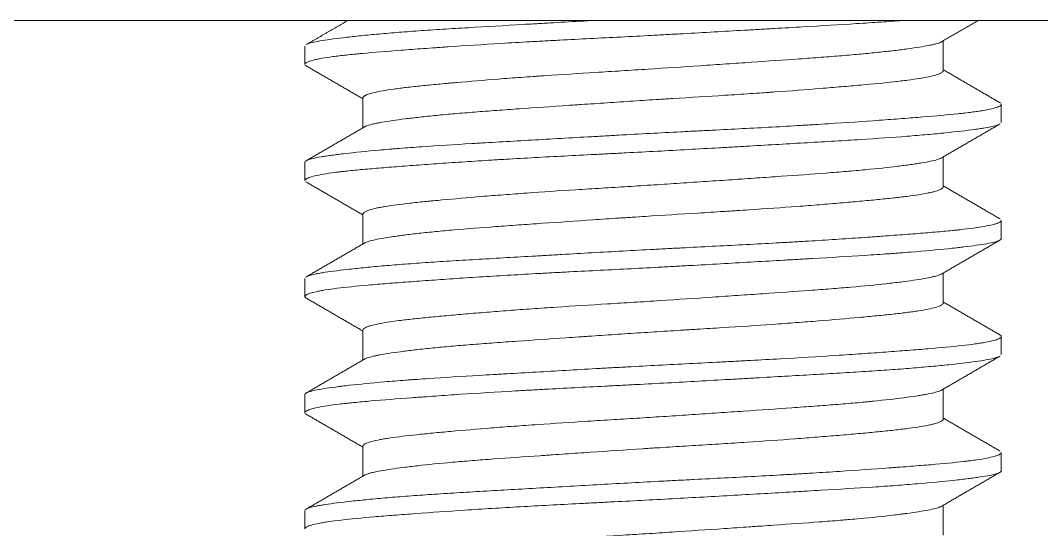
# Model space of a CAD drawing. Extents: x 9509 to 10103, y -15405 to -14985.
# Drawn here: x 9859.13 to 9867.93, y -15292.1 to -15287.72 of the extents above; entities that cross this region are included whole.
import ezdxf

# ---------------------------------------------------------------- set-up
doc = ezdxf.new("R2010")
doc.units = 0
doc.header["$MEASUREMENT"] = 0
doc.linetypes.add('HIDDEN2', pattern=[4.7625, 3.175, -1.5875])
doc.layers.add('1', color=4, linetype='HIDDEN2')

msp = doc.modelspace()

# ---------------------------------------------------------------- linework, layer by layer
at = {"layer": '1', "color": 7, "linetype": 'Continuous', "lineweight": 18}
for p, q in [((9877.8814, -15287.7163), (9829.2814, -15287.7163)), ((9867.0814, -15288.1501), (9867.0814, -15287.8916)), ((9861.5814, -15287.939), (9861.5814, -15288.0938)), ((9862.0814, -15288.3824), (9862.0814, -15288.641)), ((9867.5814, -15288.5945), (9867.5814, -15288.4385)), ((9861.5814, -15288.9385), (9861.5842, -15288.9312)), ((9861.5814, -15288.9383), (9861.5814, -15289.0937)), ((9867.0814, -15289.1495), (9867.0814, -15288.8914)), ((9862.0814, -15289.3832), (9862.0814, -15289.641)), ((9867.5814, -15289.5936), (9867.5814, -15289.4389)), ((9861.5814, -15289.9387), (9861.5814, -15290.0943)), ((9867.0814, -15290.15), (9867.0814, -15289.8915)), ((9862.0814, -15290.3824), (9862.0814, -15290.641)), ((9867.5814, -15290.594), (9867.5814, -15290.4381)), ((9867.0814, -15291.1499), (9867.0814, -15290.8914)), ((9861.5814, -15290.9388), (9861.5814, -15291.0935)), ((9862.0814, -15291.3827), (9862.0814, -15291.641)), ((9867.5814, -15291.594), (9867.5814, -15291.4389)), ((9861.5814, -15291.9382), (9861.5814, -15292.0942)), ((9867.0814, -15292.1497), (9867.0814, -15291.8916))]:
    msp.add_line(p, q, dxfattribs=at)
for points, knots in [([(9866.7249, -15287.7174), (9866.6674, -15287.7218), (9866.6074, -15287.7261), (9866.5107, -15287.7326), (9866.4758, -15287.7349), (9866.4051, -15287.7395), (9866.3692, -15287.7418), (9866.1873, -15287.7531), (9866.0338, -15287.7621), (9865.7918, -15287.7762), (9865.7091, -15287.7809), (9865.5821, -15287.7882), (9865.5394, -15287.7907), (9865.4538, -15287.7956), (9865.4109, -15287.7981), (9865.1951, -15287.8104), (9865.0196, -15287.8204), (9864.7967, -15287.8328), (9864.7295, -15287.8365), (9864.662, -15287.8402), (9864.6168, -15287.8426), (9864.5942, -15287.8438), (9864.4815, -15287.8498), (9864.3919, -15287.8544), (9864.1251, -15287.868), (9863.9497, -15287.8769), (9863.7336, -15287.8883), (9863.6906, -15287.8906), (9863.6262, -15287.8941), (9863.6048, -15287.8952), (9863.5623, -15287.8976), (9863.4565, -15287.9034), (9863.3538, -15287.9093), (9863.113, -15287.9237), (9862.9599, -15287.9335), (9862.7964, -15287.9447), (9862.7783, -15287.946), (9862.7425, -15287.9485), (9862.7247, -15287.9498), (9862.6718, -15287.9535), (9862.6374, -15287.956), (9862.5362, -15287.9633), (9862.4718, -15287.9681), (9862.2872, -15287.9822), (9862.1758, -15287.9911), (9862.0641, -15288.0014), (9862.0518, -15288.0025), (9862.0279, -15288.0048), (9861.9926, -15288.0083), (9861.9594, -15288.0117), (9861.8959, -15288.0187), (9861.8186, -15288.028), (9861.756, -15288.0376), (9861.7145, -15288.0449), (9861.6951, -15288.0486), (9861.6779, -15288.0523), (9861.6669, -15288.0548), (9861.6616, -15288.0561), (9861.6164, -15288.0674), (9861.5926, -15288.0774), (9861.5821, -15288.0899), (9861.5811, -15288.0927), (9861.5814, -15288.0954)], [0, 0, 0, 0, 0.034722, 0.034722, 0.053593, 0.053593, 0.072463, 0.072463, 0.147946, 0.147946, 0.185688, 0.185688, 0.204559, 0.204559, 0.223429, 0.223429, 0.298912, 0.298912, 0.317783, 0.327218, 0.327218, 0.336654, 0.336654, 0.374395, 0.374395, 0.449878, 0.449878, 0.468749, 0.468749, 0.478184, 0.478184, 0.48762, 0.525361, 0.525361, 0.600844, 0.600844, 0.610279, 0.610279, 0.619715, 0.619715, 0.638586, 0.638586, 0.676327, 0.676327, 0.75181, 0.75181, 0.761245, 0.761245, 0.770681, 0.789551, 0.789551, 0.827293, 0.865034, 0.865034, 0.883905, 0.893341, 0.893341, 0.902776, 0.902776, 0.978259, 0.978259, 1, 1, 1, 1]), ([(9861.5966, -15287.9223), (9861.5981, -15287.9216), (9861.5996, -15287.9209), (9861.6064, -15287.9179), (9861.6126, -15287.9156), (9861.627, -15287.9111), (9861.6352, -15287.9088), (9861.6628, -15287.902), (9861.685, -15287.8975), (9861.763, -15287.8838), (9861.8298, -15287.8745), (9861.9322, -15287.8623), (9861.9536, -15287.8599), (9861.9985, -15287.8549), (9862.0217, -15287.8524), (9862.0937, -15287.845), (9862.1961, -15287.8351), (9862.3106, -15287.8252), (9862.4313, -15287.8155), (9862.4948, -15287.8108), (9862.5947, -15287.8038), (9862.6289, -15287.8014), (9862.6982, -15287.7968), (9862.7334, -15287.7945), (9862.8406, -15287.7877), (9862.9141, -15287.7832), (9863.1409, -15287.7696), (9863.3003, -15287.7604), (9863.489, -15287.7495), (9863.5101, -15287.7483), (9863.5524, -15287.7459), (9863.6159, -15287.7422), (9863.6799, -15287.7386), (9863.8085, -15287.7312), (9863.9213, -15287.7247), (9864.0356, -15287.7183), (9864.0623, -15287.7167)], [0, 0, 0, 0, 0.011073, 0.011073, 0.045641, 0.045641, 0.080209, 0.080209, 0.149346, 0.149346, 0.287619, 0.287619, 0.322187, 0.322187, 0.356755, 0.356755, 0.425892, 0.495028, 0.495028, 0.564165, 0.564165, 0.598733, 0.598733, 0.633301, 0.633301, 0.702438, 0.702438, 0.840711, 0.840711, 0.857995, 0.857995, 0.875279, 0.909847, 0.909847, 0.978984, 1, 1, 1, 1]), ([(9867.0674, -15287.8997), (9867.0647, -15287.9012), (9867.0525, -15287.9074), (9867.0344, -15287.9135), (9867.0089, -15287.9204), (9866.9995, -15287.9227), (9866.9791, -15287.9274), (9866.9679, -15287.9298), (9866.9084, -15287.9416), (9866.8484, -15287.9511), (9866.7402, -15287.9658), (9866.7011, -15287.9708), (9866.6379, -15287.9783), (9866.616, -15287.9808), (9866.5707, -15287.9858), (9866.5474, -15287.9884), (9866.4758, -15287.9958), (9866.4256, -15288.0008), (9866.3206, -15288.0105), (9866.2657, -15288.0152), (9866.1512, -15288.0245), (9866.0916, -15288.0291), (9865.9985, -15288.0361), (9865.9668, -15288.0385), (9865.9029, -15288.0431), (9865.8705, -15288.0455), (9865.707, -15288.0572), (9865.5705, -15288.0666), (9865.3929, -15288.0788), (9865.357, -15288.0813), (9865.2846, -15288.0862), (9865.2479, -15288.0887), (9865.1371, -15288.0963), (9865.063, -15288.1013), (9864.8396, -15288.1164), (9864.6895, -15288.1263), (9864.5002, -15288.1383), (9864.4623, -15288.1407), (9864.3863, -15288.1454), (9864.3482, -15288.1478), (9864.2348, -15288.1548), (9864.1601, -15288.1593), (9863.9384, -15288.1731), (9863.794, -15288.1823), (9863.6354, -15288.1931), (9863.6178, -15288.1943), (9863.5828, -15288.1967), (9863.5653, -15288.1979), (9863.5132, -15288.2016), (9863.479, -15288.204), (9863.3778, -15288.2114), (9863.3122, -15288.2163), (9863.1211, -15288.2312), (9863.0012, -15288.2412), (9862.875, -15288.2523), (9862.8611, -15288.2535), (9862.8336, -15288.256), (9862.8201, -15288.2572), (9862.78, -15288.2608), (9862.7539, -15288.2632), (9862.6778, -15288.2703), (9862.5818, -15288.2796), (9862.4966, -15288.2888), (9862.4368, -15288.2957), (9862.408, -15288.2992), (9862.3807, -15288.3028), (9862.3629, -15288.3052), (9862.3541, -15288.3064), (9862.2774, -15288.3171), (9862.2226, -15288.3267), (9862.1596, -15288.3416), (9862.1418, -15288.3466), (9862.1201, -15288.3541), (9862.1137, -15288.3566), (9862.1054, -15288.3604), (9862.1028, -15288.3617), (9862.0981, -15288.3642), (9862.096, -15288.3655), (9862.0864, -15288.3718), (9862.0823, -15288.3767), (9862.0814, -15288.3822), (9862.0814, -15288.3829), (9862.0814, -15288.3835)], [0, 0, 0, 0, 0.010038, 0.039914, 0.039914, 0.054852, 0.054852, 0.06979, 0.06979, 0.129541, 0.129541, 0.159417, 0.159417, 0.174355, 0.174355, 0.189292, 0.189292, 0.219168, 0.219168, 0.249044, 0.249044, 0.27892, 0.27892, 0.293858, 0.293858, 0.308795, 0.308795, 0.368547, 0.368547, 0.383485, 0.383485, 0.398423, 0.398423, 0.428298, 0.428298, 0.48805, 0.48805, 0.502988, 0.502988, 0.517925, 0.517925, 0.547801, 0.547801, 0.607553, 0.607553, 0.615021, 0.615021, 0.62249, 0.62249, 0.637428, 0.637428, 0.667304, 0.667304, 0.727055, 0.727055, 0.734524, 0.734524, 0.741993, 0.741993, 0.756931, 0.756931, 0.786807, 0.816683, 0.816683, 0.83162, 0.839089, 0.839089, 0.846558, 0.846558, 0.90631, 0.90631, 0.936185, 0.936185, 0.951123, 0.951123, 0.958592, 0.958592, 0.966061, 0.966061, 0.995937, 0.995937, 1, 1, 1, 1]), ([(9862.0923, -15288.6347), (9862.0991, -15288.6302), (9862.109, -15288.6258), (9862.1357, -15288.6168), (9862.1528, -15288.6121), (9862.1837, -15288.6051), (9862.1948, -15288.6027), (9862.2187, -15288.598), (9862.2314, -15288.5956), (9862.2988, -15288.5837), (9862.3651, -15288.574), (9862.4636, -15288.5616), (9862.4841, -15288.5591), (9862.5266, -15288.554), (9862.5487, -15288.5515), (9862.6169, -15288.5439), (9862.6648, -15288.5389), (9862.7655, -15288.529), (9862.8183, -15288.5242), (9862.9287, -15288.5147), (9862.9864, -15288.51), (9863.0766, -15288.503), (9863.1074, -15288.5006), (9863.1699, -15288.4959), (9863.2016, -15288.4936), (9863.2978, -15288.4866), (9863.3634, -15288.4819), (9863.5647, -15288.4678), (9863.7049, -15288.4581), (9863.8694, -15288.4469), (9863.8879, -15288.4456), (9863.9247, -15288.4431), (9863.9801, -15288.4393), (9864.0356, -15288.4356), (9864.1471, -15288.428), (9864.2964, -15288.4179), (9864.4473, -15288.408), (9864.5611, -15288.4006), (9864.6182, -15288.397), (9864.6754, -15288.3934), (9864.7136, -15288.391), (9864.7328, -15288.3898), (9864.9046, -15288.3791), (9865.0541, -15288.37), (9865.2739, -15288.3562), (9865.3463, -15288.3515), (9865.4539, -15288.3444), (9865.4895, -15288.342), (9865.5427, -15288.3384), (9865.5604, -15288.3371), (9865.5955, -15288.3347), (9865.6129, -15288.3335), (9865.7685, -15288.3225), (9865.8995, -15288.3126), (9866.0849, -15288.2976), (9866.1449, -15288.2926), (9866.232, -15288.2851), (9866.2607, -15288.2826), (9866.3165, -15288.2776), (9866.3437, -15288.2752), (9866.4764, -15288.2632), (9866.5717, -15288.254), (9866.6986, -15288.2401), (9866.7382, -15288.2354), (9866.8117, -15288.2259), (9866.8451, -15288.2211), (9866.9356, -15288.2066), (9866.9829, -15288.1968), (9867.0256, -15288.1842), (9867.0334, -15288.1817), (9867.0472, -15288.1766), (9867.0532, -15288.1741), (9867.0687, -15288.1665), (9867.0755, -15288.1615), (9867.0804, -15288.1543), (9867.0812, -15288.1521), (9867.0814, -15288.15)], [0, 0, 0, 0, 0.028736, 0.028736, 0.058669, 0.058669, 0.073635, 0.073635, 0.088602, 0.088602, 0.148468, 0.148468, 0.163434, 0.163434, 0.178401, 0.178401, 0.208334, 0.208334, 0.238266, 0.238266, 0.268199, 0.268199, 0.283166, 0.283166, 0.298132, 0.298132, 0.328065, 0.328065, 0.387931, 0.387931, 0.395414, 0.395414, 0.402898, 0.417864, 0.417864, 0.447797, 0.47773, 0.47773, 0.492696, 0.50018, 0.50018, 0.507663, 0.507663, 0.567529, 0.567529, 0.597462, 0.597462, 0.612428, 0.612428, 0.619912, 0.619912, 0.627395, 0.627395, 0.687261, 0.687261, 0.717194, 0.717194, 0.73216, 0.73216, 0.747127, 0.747127, 0.806992, 0.806992, 0.836925, 0.836925, 0.866858, 0.866858, 0.926724, 0.926724, 0.941691, 0.941691, 0.956657, 0.956657, 0.98659, 0.98659, 1, 1, 1, 1]), ([(9861.5919, -15288.925), (9861.5956, -15288.9227), (9861.6003, -15288.9204), (9861.6289, -15288.9091), (9861.6674, -15288.9003), (9861.735, -15288.8888), (9861.7568, -15288.8853), (9861.7808, -15288.8818), (9861.7973, -15288.8794), (9861.8058, -15288.8783), (9861.8494, -15288.8723), (9861.8878, -15288.8675), (9862.0132, -15288.853), (9862.1102, -15288.843), (9862.2486, -15288.8306), (9862.2772, -15288.8281), (9862.3213, -15288.8244), (9862.3362, -15288.8232), (9862.3664, -15288.8207), (9862.3817, -15288.8195), (9862.4588, -15288.8134), (9862.5231, -15288.8087), (9862.7233, -15288.7949), (9862.8668, -15288.786), (9863.0396, -15288.7757), (9863.059, -15288.7745), (9863.098, -15288.7722), (9863.1177, -15288.7711), (9863.1771, -15288.7676), (9863.2171, -15288.7653), (9863.3379, -15288.7582), (9863.4198, -15288.7535), (9863.6695, -15288.7392), (9863.8412, -15288.7293), (9864.0626, -15288.7167), (9864.1073, -15288.7142), (9864.1964, -15288.7092), (9864.241, -15288.7067), (9864.3747, -15288.6992), (9864.4638, -15288.6943), (9864.6421, -15288.6848), (9864.7313, -15288.6801), (9864.8651, -15288.6733), (9864.9097, -15288.671), (9864.9989, -15288.6665), (9865.0435, -15288.6642), (9865.2663, -15288.6528), (9865.4391, -15288.6439), (9865.6905, -15288.63), (9865.773, -15288.6253), (9865.8947, -15288.6181), (9865.935, -15288.6157), (9866.0148, -15288.6108), (9866.0544, -15288.6083), (9866.249, -15288.596), (9866.3944, -15288.586), (9866.5979, -15288.5713), (9866.6632, -15288.5664), (9866.7575, -15288.5593), (9866.7883, -15288.557), (9866.8485, -15288.5523), (9866.8778, -15288.55), (9867.0198, -15288.5385), (9867.1197, -15288.5296), (9867.2494, -15288.5158), (9867.2893, -15288.5112), (9867.3439, -15288.5041), (9867.3612, -15288.5016), (9867.3939, -15288.4968), (9867.4092, -15288.4944), (9867.4809, -15288.4822), (9867.5227, -15288.4723), (9867.562, -15288.4573), (9867.5712, -15288.4523), (9867.579, -15288.4449), (9867.5806, -15288.4424), (9867.5813, -15288.4394), (9867.5813, -15288.4389), (9867.5814, -15288.4383)], [0, 0, 0, 0, 0.01454, 0.01454, 0.07317, 0.07317, 0.087828, 0.095157, 0.095157, 0.102486, 0.102486, 0.131801, 0.131801, 0.190431, 0.190431, 0.205089, 0.205089, 0.212418, 0.212418, 0.219747, 0.219747, 0.249062, 0.249062, 0.307692, 0.307692, 0.315021, 0.315021, 0.32235, 0.32235, 0.337007, 0.337007, 0.366323, 0.366323, 0.424953, 0.424953, 0.439611, 0.439611, 0.454268, 0.454268, 0.483583, 0.483583, 0.512899, 0.512899, 0.527556, 0.527556, 0.542214, 0.542214, 0.600844, 0.600844, 0.630159, 0.630159, 0.644817, 0.644817, 0.659475, 0.659475, 0.718105, 0.718105, 0.74742, 0.74742, 0.762078, 0.762078, 0.776735, 0.776735, 0.835366, 0.835366, 0.864681, 0.864681, 0.879339, 0.879339, 0.893996, 0.893996, 0.952627, 0.952627, 0.981942, 0.981942, 0.9966, 0.9966, 1, 1, 1, 1]), ([(9867.5655, -15288.6105), (9867.5539, -15288.6162), (9867.536, -15288.6219), (9867.4927, -15288.632), (9867.4697, -15288.6366), (9867.4359, -15288.6423), (9867.4289, -15288.6435), (9867.4144, -15288.6458), (9867.4069, -15288.647), (9867.3836, -15288.6505), (9867.3672, -15288.6528), (9867.2808, -15288.6647), (9867.1977, -15288.6743), (9867.0523, -15288.6891), (9867.0003, -15288.6941), (9866.917, -15288.7016), (9866.8884, -15288.7041), (9866.8298, -15288.7091), (9866.7998, -15288.7115), (9866.6467, -15288.7236), (9866.5136, -15288.7327), (9866.3341, -15288.744), (9866.2975, -15288.7463), (9866.223, -15288.7508), (9866.1851, -15288.7531), (9866.0695, -15288.76), (9865.9908, -15288.7646), (9865.7504, -15288.7786), (9865.5842, -15288.7881), (9865.369, -15288.8004), (9865.3256, -15288.8029), (9865.238, -15288.8079), (9865.1937, -15288.8105), (9865.0611, -15288.818), (9864.8839, -15288.828), (9864.7059, -15288.8378), (9864.5276, -15288.8474), (9864.4382, -15288.852), (9864.3039, -15288.8589), (9864.2591, -15288.8612), (9864.1694, -15288.8658), (9864.1248, -15288.868), (9863.9919, -15288.8748), (9863.9045, -15288.8793), (9863.6458, -15288.8929), (9863.4778, -15288.902), (9863.2737, -15288.9141), (9863.2331, -15288.9165), (9863.1532, -15288.9214), (9863.1139, -15288.9238), (9862.9977, -15288.9312), (9862.8474, -15288.9411), (9862.7066, -15288.951), (9862.5704, -15288.9608), (9862.5046, -15288.9657), (9862.4097, -15288.9729), (9862.3788, -15288.9752), (9862.3187, -15288.9799), (9862.2896, -15288.9822), (9862.2045, -15288.989), (9862.0977, -15288.998), (9862.004, -15289.0071), (9861.9386, -15289.014), (9861.9072, -15289.0174), (9861.8777, -15289.021), (9861.8584, -15289.0233), (9861.849, -15289.0245), (9861.7666, -15289.0352), (9861.7091, -15289.0449), (9861.6457, -15289.0598), (9861.6284, -15289.0648), (9861.6083, -15289.0723), (9861.6026, -15289.0748), (9861.5955, -15289.0786), (9861.5934, -15289.0798), (9861.5897, -15289.0823), (9861.5835, -15289.0871), (9861.5811, -15289.0918), (9861.5814, -15289.0952)], [0, 0, 0, 0, 0.037194, 0.037194, 0.066619, 0.066619, 0.073976, 0.073976, 0.081332, 0.081332, 0.096045, 0.096045, 0.154896, 0.154896, 0.184322, 0.184322, 0.199034, 0.199034, 0.213747, 0.213747, 0.272598, 0.272598, 0.287311, 0.287311, 0.302024, 0.302024, 0.33145, 0.33145, 0.390301, 0.390301, 0.405014, 0.405014, 0.419726, 0.419726, 0.449152, 0.478578, 0.478578, 0.508003, 0.508003, 0.522716, 0.522716, 0.537429, 0.537429, 0.566854, 0.566854, 0.625705, 0.625705, 0.640418, 0.640418, 0.655131, 0.655131, 0.684557, 0.713982, 0.713982, 0.743408, 0.743408, 0.758121, 0.758121, 0.772833, 0.772833, 0.802259, 0.831685, 0.831685, 0.846397, 0.853754, 0.853754, 0.86111, 0.86111, 0.919961, 0.919961, 0.949387, 0.949387, 0.9641, 0.9641, 0.971456, 0.971456, 0.978813, 1, 1, 1, 1]), ([(9867.0636, -15288.9017), (9867.0549, -15288.9062), (9867.0431, -15288.9106), (9866.9974, -15288.9242), (9866.9533, -15288.9334), (9866.8818, -15288.9454), (9866.8666, -15288.9478), (9866.8346, -15288.9527), (9866.8178, -15288.9551), (9866.7654, -15288.9625), (9866.7275, -15288.9675), (9866.6057, -15288.9823), (9866.5134, -15288.9924), (9866.3838, -15289.0047), (9866.357, -15289.0071), (9866.3026, -15289.0119), (9866.2749, -15289.0143), (9866.1902, -15289.0214), (9866.1318, -15289.026), (9865.9504, -15289.0399), (9865.8216, -15289.0491), (9865.616, -15289.0634), (9865.5465, -15289.0682), (9865.4055, -15289.0779), (9865.2625, -15289.0877), (9865.1157, -15289.0977), (9865.0042, -15289.1053), (9864.9668, -15289.1078), (9864.8914, -15289.1128), (9864.8535, -15289.1154), (9864.7399, -15289.1229), (9864.6643, -15289.1279), (9864.5136, -15289.1375), (9864.3631, -15289.1469), (9864.2134, -15289.1561), (9864.1013, -15289.163), (9864.064, -15289.1653), (9863.9896, -15289.17), (9863.9527, -15289.1723), (9863.77, -15289.1839), (9863.629, -15289.1933), (9863.4253, -15289.2079), (9863.3587, -15289.2128), (9863.2609, -15289.2203), (9863.2286, -15289.2228), (9863.1653, -15289.2278), (9863.1342, -15289.2303), (9862.9818, -15289.2428), (9862.8689, -15289.2527), (9862.7391, -15289.2646), (9862.701, -15289.2681), (9862.6642, -15289.2717), (9862.64, -15289.274), (9862.628, -15289.2752), (9862.5691, -15289.281), (9862.525, -15289.2857), (9862.4018, -15289.2996), (9862.3316, -15289.3089), (9862.2588, -15289.3209), (9862.245, -15289.3234), (9862.2255, -15289.3271), (9862.2191, -15289.3283), (9862.2069, -15289.3308), (9862.2011, -15289.332), (9862.1727, -15289.3382), (9862.1535, -15289.3432), (9862.1058, -15289.3582), (9862.0874, -15289.3683), (9862.082, -15289.3793), (9862.0816, -15289.3806), (9862.0814, -15289.3824), (9862.0813, -15289.3831), (9862.0814, -15289.3837)], [0, 0, 0, 0, 0.028791, 0.028791, 0.088772, 0.088772, 0.103767, 0.103767, 0.118762, 0.118762, 0.148753, 0.148753, 0.208734, 0.208734, 0.223729, 0.223729, 0.238724, 0.238724, 0.268714, 0.268714, 0.328695, 0.328695, 0.358686, 0.358686, 0.388676, 0.418667, 0.418667, 0.433662, 0.433662, 0.448657, 0.448657, 0.478647, 0.478647, 0.508638, 0.538628, 0.538628, 0.553624, 0.553624, 0.568619, 0.568619, 0.6286, 0.6286, 0.65859, 0.65859, 0.673585, 0.673585, 0.68858, 0.68858, 0.748561, 0.748561, 0.763557, 0.771054, 0.771054, 0.778552, 0.778552, 0.808542, 0.808542, 0.868523, 0.868523, 0.883518, 0.883518, 0.891016, 0.891016, 0.898513, 0.898513, 0.928504, 0.928504, 0.988485, 0.988485, 0.995982, 0.995982, 1, 1, 1, 1]), ([(9862.0943, -15289.6335), (9862.0968, -15289.6319), (9862.0997, -15289.6304), (9862.108, -15289.6266), (9862.1139, -15289.6242), (9862.134, -15289.6173), (9862.1508, -15289.6127), (9862.211, -15289.5987), (9862.2641, -15289.5893), (9862.3472, -15289.577), (9862.3647, -15289.5746), (9862.4011, -15289.5696), (9862.42, -15289.5671), (9862.4787, -15289.5596), (9862.5626, -15289.5496), (9862.6575, -15289.5396), (9862.7328, -15289.5322), (9862.7586, -15289.5298), (9862.8115, -15289.5249), (9862.8388, -15289.5224), (9862.9782, -15289.5104), (9863.0976, -15289.5012), (9863.288, -15289.4873), (9863.3534, -15289.4826), (9863.4544, -15289.4755), (9863.4886, -15289.4731), (9863.5579, -15289.4683), (9863.593, -15289.4659), (9863.7694, -15289.4537), (9863.9139, -15289.4438), (9864.1359, -15289.4288), (9864.2294, -15289.4224), (9864.3243, -15289.4161), (9864.3624, -15289.4136), (9864.3815, -15289.4123), (9864.4387, -15289.4086), (9864.4768, -15289.4061), (9864.6669, -15289.3938), (9864.8177, -15289.3845), (9865.0423, -15289.3707), (9865.1169, -15289.3661), (9865.2097, -15289.3602), (9865.2282, -15289.359), (9865.2651, -15289.3567), (9865.3201, -15289.3532), (9865.3743, -15289.3496), (9865.5533, -15289.3378), (9865.6907, -15289.3282), (9865.8555, -15289.3158), (9865.8881, -15289.3133), (9865.9525, -15289.3083), (9865.9844, -15289.3057), (9866.0783, -15289.2982), (9866.1385, -15289.2931), (9866.2541, -15289.2832), (9866.3095, -15289.2783), (9866.4156, -15289.2687), (9866.4663, -15289.264), (9866.5387, -15289.2569), (9866.5622, -15289.2546), (9866.6081, -15289.2499), (9866.6302, -15289.2476), (9866.6943, -15289.2406), (9866.7338, -15289.2359), (9866.8434, -15289.2218), (9866.9043, -15289.2123), (9866.9648, -15289.1999), (9866.9761, -15289.1974), (9866.997, -15289.1923), (9867.0065, -15289.1898), (9867.0325, -15289.1823), (9867.0604, -15289.1722), (9867.0747, -15289.1622), (9867.0802, -15289.1548), (9867.0812, -15289.1523), (9867.0814, -15289.1498), (9867.0814, -15289.1497), (9867.0814, -15289.1496)], [0, 0, 0, 0, 0.009717, 0.009717, 0.024713, 0.024713, 0.054703, 0.054703, 0.114684, 0.114684, 0.129679, 0.129679, 0.144674, 0.144674, 0.174665, 0.204655, 0.204655, 0.21965, 0.21965, 0.234645, 0.234645, 0.294626, 0.294626, 0.324617, 0.324617, 0.339612, 0.339612, 0.354607, 0.354607, 0.414588, 0.414588, 0.444578, 0.452076, 0.452076, 0.459573, 0.459573, 0.474569, 0.474569, 0.534549, 0.534549, 0.56454, 0.56454, 0.572037, 0.572037, 0.579535, 0.59453, 0.59453, 0.654511, 0.654511, 0.669506, 0.669506, 0.684501, 0.684501, 0.714492, 0.714492, 0.744482, 0.744482, 0.774473, 0.774473, 0.789468, 0.789468, 0.804463, 0.804463, 0.834453, 0.834453, 0.894434, 0.894434, 0.909429, 0.909429, 0.924425, 0.924425, 0.954415, 0.984405, 0.984405, 0.999401, 0.999401, 1, 1, 1, 1]), ([(9861.5932, -15289.9242), (9861.5977, -15289.9216), (9861.6137, -15289.9145), (9861.6397, -15289.9074), (9861.6705, -15289.9006), (9861.6818, -15289.8983), (9861.7062, -15289.8937), (9861.7194, -15289.8914), (9861.7898, -15289.8799), (9861.8608, -15289.8705), (9861.989, -15289.8559), (9862.0354, -15289.8509), (9862.1358, -15289.8409), (9862.2422, -15289.8309), (9862.3602, -15289.8211), (9862.484, -15289.8116), (9862.5488, -15289.8069), (9862.6503, -15289.8), (9862.6849, -15289.7977), (9862.7556, -15289.7931), (9862.7918, -15289.7908), (9862.9015, -15289.784), (9862.9766, -15289.7794), (9863.2072, -15289.7658), (9863.3681, -15289.7565), (9863.5786, -15289.7444), (9863.6212, -15289.7419), (9863.7072, -15289.737), (9863.7505, -15289.7345), (9863.8806, -15289.7271), (9863.9678, -15289.7221), (9864.2313, -15289.7071), (9864.4092, -15289.6972), (9864.6343, -15289.6852), (9864.6796, -15289.6828), (9864.7697, -15289.6782), (9864.8145, -15289.6759), (9864.9485, -15289.669), (9865.0369, -15289.6645), (9865.3001, -15289.6511), (9865.4724, -15289.6421), (9865.6625, -15289.6315), (9865.6836, -15289.6303), (9865.7254, -15289.6279), (9865.7878, -15289.6244), (9865.849, -15289.6208), (9865.9698, -15289.6136), (9866.1267, -15289.6039), (9866.2756, -15289.594), (9866.3841, -15289.5865), (9866.4376, -15289.5828), (9866.4899, -15289.5791), (9866.5245, -15289.5766), (9866.5417, -15289.5753), (9866.6265, -15289.5692), (9866.6913, -15289.5643), (9866.8146, -15289.555), (9866.9317, -15289.5458), (9867.0367, -15289.5368), (9867.1108, -15289.53), (9867.1347, -15289.5277), (9867.1694, -15289.5242), (9867.1808, -15289.5231), (9867.203, -15289.5208), (9867.2139, -15289.5196), (9867.3097, -15289.5092), (9867.3796, -15289.4997), (9867.4623, -15289.4851), (9867.4861, -15289.4802), (9867.5111, -15289.4739), (9867.5159, -15289.4727), (9867.525, -15289.4702), (9867.5292, -15289.4689), (9867.5413, -15289.4651), (9867.5483, -15289.4626), (9867.5664, -15289.4551), (9867.5743, -15289.4501), (9867.5802, -15289.443), (9867.5812, -15289.4407), (9867.5814, -15289.4385)], [0, 0, 0, 0, 0.016917, 0.046287, 0.046287, 0.060973, 0.060973, 0.075658, 0.075658, 0.134398, 0.134398, 0.163769, 0.163769, 0.193139, 0.222509, 0.222509, 0.25188, 0.25188, 0.266565, 0.266565, 0.28125, 0.28125, 0.31062, 0.31062, 0.369361, 0.369361, 0.384046, 0.384046, 0.398731, 0.398731, 0.428101, 0.428101, 0.486842, 0.486842, 0.501527, 0.501527, 0.516212, 0.516212, 0.545583, 0.545583, 0.604323, 0.604323, 0.611666, 0.611666, 0.619008, 0.633694, 0.633694, 0.663064, 0.692434, 0.692434, 0.707119, 0.714462, 0.714462, 0.721804, 0.721804, 0.751175, 0.751175, 0.780545, 0.809915, 0.809915, 0.824601, 0.824601, 0.831943, 0.831943, 0.839286, 0.839286, 0.898026, 0.898026, 0.927397, 0.927397, 0.934739, 0.934739, 0.942082, 0.942082, 0.956767, 0.956767, 0.986137, 0.986137, 1, 1, 1, 1]), ([(9867.5814, -15289.595), (9867.5813, -15289.596), (9867.5811, -15289.597), (9867.5787, -15289.6026), (9867.5728, -15289.6072), (9867.5603, -15289.6129), (9867.5575, -15289.614), (9867.5515, -15289.6163), (9867.5482, -15289.6175), (9867.5377, -15289.6209), (9867.5296, -15289.6231), (9867.4848, -15289.6344), (9867.4336, -15289.6434), (9867.3342, -15289.6575), (9867.2972, -15289.6622), (9867.2462, -15289.6683), (9867.2357, -15289.6696), (9867.2144, -15289.672), (9867.1818, -15289.6757), (9867.1474, -15289.6794), (9867.0286, -15289.6917), (9866.9209, -15289.7017), (9866.7704, -15289.7139), (9866.7395, -15289.7163), (9866.6919, -15289.7199), (9866.6758, -15289.7211), (9866.6432, -15289.7234), (9866.6268, -15289.7246), (9866.5437, -15289.7305), (9866.4749, -15289.735), (9866.262, -15289.7486), (9866.1113, -15289.7576), (9865.9119, -15289.7692), (9865.8714, -15289.7716), (9865.8099, -15289.7751), (9865.7892, -15289.7763), (9865.7478, -15289.7787), (9865.6439, -15289.7847), (9865.5384, -15289.7907), (9865.2823, -15289.8054), (9865.1077, -15289.8154), (9864.9068, -15289.8267), (9864.8844, -15289.8279), (9864.8395, -15289.8304), (9864.817, -15289.8317), (9864.7494, -15289.8354), (9864.7045, -15289.8379), (9864.57, -15289.8451), (9864.4806, -15289.8498), (9864.2137, -15289.8636), (9864.0371, -15289.8724), (9863.8401, -15289.8827), (9863.8182, -15289.8838), (9863.7746, -15289.8861), (9863.7096, -15289.8895), (9863.6455, -15289.893), (9863.5185, -15289.8999), (9863.3525, -15289.9093), (9863.1932, -15289.9189), (9863.0762, -15289.9262), (9863.0376, -15289.9287), (9862.9612, -15289.9336), (9862.9234, -15289.9361), (9862.8116, -15289.9436), (9862.6683, -15289.9536), (9862.536, -15289.9634), (9862.4092, -15289.9729), (9862.3486, -15289.9775), (9862.2618, -15289.9844), (9862.2335, -15289.9867), (9862.1785, -15289.9912), (9862.1516, -15289.9935), (9862.0223, -15290.0049), (9861.9333, -15290.014), (9861.821, -15290.028), (9861.7871, -15290.0328), (9861.7417, -15290.0401), (9861.7275, -15290.0425), (9861.7009, -15290.0475), (9861.6886, -15290.05), (9861.6323, -15290.0624), (9861.6032, -15290.0724), (9861.5831, -15290.0872), (9861.5804, -15290.092), (9861.5823, -15290.0992), (9861.584, -15290.1015), (9861.5888, -15290.1056), (9861.5915, -15290.1074), (9861.5948, -15290.1092)], [0, 0, 0, 0, 0.005762, 0.005762, 0.033466, 0.033466, 0.040392, 0.040392, 0.047318, 0.047318, 0.06117, 0.06117, 0.116578, 0.116578, 0.144282, 0.144282, 0.151208, 0.151208, 0.158134, 0.171986, 0.171986, 0.227394, 0.227394, 0.241245, 0.241245, 0.248171, 0.248171, 0.255097, 0.255097, 0.282801, 0.282801, 0.338209, 0.338209, 0.352061, 0.352061, 0.358987, 0.358987, 0.365913, 0.393617, 0.393617, 0.449025, 0.449025, 0.455951, 0.455951, 0.462877, 0.462877, 0.476729, 0.476729, 0.504433, 0.504433, 0.55984, 0.55984, 0.566766, 0.566766, 0.573692, 0.587544, 0.587544, 0.615248, 0.642952, 0.642952, 0.656804, 0.656804, 0.670656, 0.670656, 0.69836, 0.726064, 0.726064, 0.753768, 0.753768, 0.76762, 0.76762, 0.781472, 0.781472, 0.83688, 0.83688, 0.864584, 0.864584, 0.878435, 0.878435, 0.892287, 0.892287, 0.947695, 0.947695, 0.975399, 0.975399, 0.989251, 0.989251, 1, 1, 1, 1]), ([(9867.0695, -15289.8984), (9867.0625, -15289.9028), (9867.0522, -15289.9073), (9867.0317, -15289.9141), (9867.0239, -15289.9164), (9867.0108, -15289.9199), (9867.0063, -15289.921), (9866.9967, -15289.9234), (9866.9917, -15289.9245), (9866.9451, -15289.935), (9866.8909, -15289.9444), (9866.7911, -15289.959), (9866.7547, -15289.9639), (9866.6953, -15289.9714), (9866.6747, -15289.9739), (9866.632, -15289.979), (9866.6101, -15289.9815), (9866.4972, -15289.994), (9866.3968, -15290.0038), (9866.2312, -15290.0181), (9866.1734, -15290.0227), (9866.083, -15290.0298), (9866.0523, -15290.0321), (9865.9903, -15290.0367), (9865.9588, -15290.0391), (9865.7997, -15290.0507), (9865.666, -15290.06), (9865.4909, -15290.0721), (9865.4555, -15290.0745), (9865.3839, -15290.0794), (9865.3475, -15290.0819), (9865.2384, -15290.0894), (9865.1651, -15290.0944), (9864.9437, -15290.1094), (9864.7941, -15290.1194), (9864.6045, -15290.1317), (9864.5665, -15290.1341), (9864.4901, -15290.1389), (9864.4521, -15290.1413), (9864.3386, -15290.1484), (9864.2636, -15290.153), (9864.0404, -15290.1668), (9863.8941, -15290.1759), (9863.7147, -15290.1877), (9863.6789, -15290.1901), (9863.6084, -15290.1949), (9863.5736, -15290.1973), (9863.4704, -15290.2046), (9863.3364, -15290.2143), (9863.2092, -15290.2243), (9863.1164, -15290.2318), (9863.086, -15290.2343), (9863.0258, -15290.2393), (9862.9962, -15290.2418), (9862.9088, -15290.2493), (9862.8532, -15290.2542), (9862.7473, -15290.2638), (9862.6466, -15290.2732), (9862.5562, -15290.2824), (9862.4924, -15290.2893), (9862.4717, -15290.2917), (9862.4318, -15290.2963), (9862.4126, -15290.2987), (9862.3205, -15290.3105), (9862.2599, -15290.32), (9862.1878, -15290.3347), (9862.1618, -15290.3409), (9862.1408, -15290.3472), (9862.1328, -15290.3497), (9862.129, -15290.351), (9862.1183, -15290.3548), (9862.1121, -15290.3573), (9862.0892, -15290.368), (9862.0807, -15290.3761), (9862.0814, -15290.384)], [0, 0, 0, 0, 0.028809, 0.028809, 0.04369, 0.04369, 0.05113, 0.05113, 0.058571, 0.058571, 0.118094, 0.118094, 0.147856, 0.147856, 0.162737, 0.162737, 0.177618, 0.177618, 0.237142, 0.237142, 0.266904, 0.266904, 0.281785, 0.281785, 0.296666, 0.296666, 0.356189, 0.356189, 0.37107, 0.37107, 0.385951, 0.385951, 0.415713, 0.415713, 0.475237, 0.475237, 0.490118, 0.490118, 0.504999, 0.504999, 0.534761, 0.534761, 0.594284, 0.594284, 0.609165, 0.609165, 0.624046, 0.624046, 0.653808, 0.68357, 0.68357, 0.698451, 0.698451, 0.713332, 0.713332, 0.743094, 0.743094, 0.772856, 0.802618, 0.802618, 0.817499, 0.817499, 0.832379, 0.832379, 0.891903, 0.891903, 0.921665, 0.929106, 0.929106, 0.936546, 0.936546, 0.951427, 0.951427, 1, 1, 1, 1]), ([(9862.0951, -15290.633), (9862.1011, -15290.6295), (9862.1194, -15290.6214), (9862.1482, -15290.6134), (9862.1779, -15290.6064), (9862.1887, -15290.604), (9862.2119, -15290.5993), (9862.2245, -15290.5969), (9862.291, -15290.5849), (9862.3565, -15290.5752), (9862.4726, -15290.5604), (9862.5143, -15290.5554), (9862.5815, -15290.5478), (9862.6046, -15290.5453), (9862.6525, -15290.5402), (9862.677, -15290.5377), (9862.7523, -15290.5303), (9862.8048, -15290.5254), (9862.9145, -15290.5159), (9863.0287, -15290.5065), (9863.1521, -15290.4972), (9863.2482, -15290.4902), (9863.2808, -15290.4878), (9863.3466, -15290.4831), (9863.3798, -15290.4808), (9863.5476, -15290.469), (9863.6871, -15290.4594), (9863.868, -15290.447), (9863.9228, -15290.4432), (9863.9783, -15290.4395), (9864.0155, -15290.4369), (9864.0342, -15290.4357), (9864.1277, -15290.4293), (9864.2776, -15290.4192), (9864.4284, -15290.4092), (9864.5795, -15290.3994), (9864.6552, -15290.3946), (9864.7691, -15290.3876), (9864.8071, -15290.3852), (9864.8642, -15290.3817), (9864.8833, -15290.3805), (9864.9212, -15290.3782), (9864.9401, -15290.377), (9865.0343, -15290.3712), (9865.1087, -15290.3666), (9865.329, -15290.3527), (9865.472, -15290.3434), (9865.6459, -15290.3312), (9865.6805, -15290.3287), (9865.7487, -15290.3238), (9865.7822, -15290.3213), (9865.8813, -15290.3139), (9865.9454, -15290.3089), (9866.1316, -15290.2939), (9866.2478, -15290.2839), (9866.4098, -15290.2692), (9866.4609, -15290.2645), (9866.5575, -15290.2551), (9866.6484, -15290.2459), (9866.728, -15290.2366), (9866.7835, -15290.2295), (9866.8013, -15290.2272), (9866.8354, -15290.2224), (9866.8518, -15290.22), (9866.9291, -15290.2079), (9866.9774, -15290.198), (9867.0302, -15290.183), (9867.0445, -15290.178), (9867.061, -15290.1704), (9867.0656, -15290.1679), (9867.0731, -15290.1628), (9867.0759, -15290.1603), (9867.08, -15290.1552), (9867.0812, -15290.1526), (9867.0813, -15290.15)], [0, 0, 0, 0, 0.022596, 0.052645, 0.052645, 0.067669, 0.067669, 0.082693, 0.082693, 0.142789, 0.142789, 0.172837, 0.172837, 0.187861, 0.187861, 0.202885, 0.202885, 0.232933, 0.232933, 0.262981, 0.293029, 0.293029, 0.308053, 0.308053, 0.323077, 0.323077, 0.383173, 0.383173, 0.398197, 0.405709, 0.405709, 0.413221, 0.413221, 0.443269, 0.473317, 0.473317, 0.503366, 0.503366, 0.51839, 0.51839, 0.525902, 0.525902, 0.533414, 0.533414, 0.563462, 0.563462, 0.623558, 0.623558, 0.638582, 0.638582, 0.653606, 0.653606, 0.683654, 0.683654, 0.74375, 0.74375, 0.773798, 0.773798, 0.803846, 0.833894, 0.833894, 0.848918, 0.848918, 0.863942, 0.863942, 0.924039, 0.924039, 0.954087, 0.954087, 0.969111, 0.969111, 0.984135, 0.984135, 1, 1, 1, 1]), ([(9861.5814, -15290.9386), (9861.5811, -15290.9351), (9861.5831, -15290.9316), (9861.5901, -15290.9259), (9861.5939, -15290.9236), (9861.6012, -15290.9201), (9861.6039, -15290.919), (9861.6098, -15290.9167), (9861.6129, -15290.9156), (9861.6438, -15290.9054), (9861.6867, -15290.8965), (9861.7739, -15290.8827), (9861.8068, -15290.878), (9861.8528, -15290.872), (9861.8622, -15290.8708), (9861.8816, -15290.8684), (9861.8916, -15290.8672), (9861.922, -15290.8635), (9861.9431, -15290.8611), (9862.0528, -15290.8488), (9862.1537, -15290.8389), (9862.3243, -15290.8241), (9862.3844, -15290.8192), (9862.4637, -15290.8132), (9862.4798, -15290.812), (9862.5123, -15290.8096), (9862.5614, -15290.8061), (9862.6118, -15290.8026), (9862.7828, -15290.7911), (9862.9288, -15290.7822), (9863.1228, -15290.7708), (9863.1818, -15290.7673), (9863.2422, -15290.7638), (9863.2827, -15290.7614), (9863.3031, -15290.7603), (9863.4056, -15290.7543), (9863.4887, -15290.7496), (9863.7412, -15290.7351), (9863.9138, -15290.7251), (9864.135, -15290.7126), (9864.1795, -15290.7101), (9864.2467, -15290.7063), (9864.2692, -15290.7051), (9864.3141, -15290.7026), (9864.4264, -15290.6963), (9864.5383, -15290.6903), (9864.8061, -15290.6762), (9864.9836, -15290.6673), (9865.1821, -15290.6571), (9865.2042, -15290.656), (9865.2482, -15290.6537), (9865.2703, -15290.6526), (9865.3361, -15290.6491), (9865.3796, -15290.6468), (9865.5089, -15290.64), (9865.5935, -15290.6354), (9865.8426, -15290.6214), (9866.0025, -15290.6118), (9866.1944, -15290.5993), (9866.2324, -15290.5968), (9866.3068, -15290.5918), (9866.3433, -15290.5893), (9866.4509, -15290.5819), (9866.5199, -15290.577), (9866.6525, -15290.5672), (9866.7162, -15290.5625), (9866.8076, -15290.5555), (9866.8374, -15290.5532), (9866.8957, -15290.5485), (9866.9241, -15290.5463), (9867.0627, -15290.5348), (9867.159, -15290.5258), (9867.2827, -15290.512), (9867.3204, -15290.5073), (9867.3717, -15290.5001), (9867.3879, -15290.4977), (9867.4185, -15290.4929), (9867.4329, -15290.4904), (9867.4997, -15290.4781), (9867.5371, -15290.4681), (9867.5698, -15290.4531), (9867.5768, -15290.4482), (9867.5812, -15290.4409), (9867.5817, -15290.4385), (9867.5806, -15290.4337), (9867.579, -15290.4314), (9867.5753, -15290.428), (9867.574, -15290.427), (9867.5724, -15290.4259)], [0, 0, 0, 0, 0.020684, 0.020684, 0.034585, 0.034585, 0.041536, 0.041536, 0.048487, 0.048487, 0.104092, 0.104092, 0.131894, 0.131894, 0.138845, 0.138845, 0.145795, 0.145795, 0.159697, 0.159697, 0.215302, 0.215302, 0.243104, 0.243104, 0.250055, 0.250055, 0.257005, 0.270907, 0.270907, 0.326512, 0.326512, 0.340413, 0.347364, 0.347364, 0.354314, 0.354314, 0.382117, 0.382117, 0.437722, 0.437722, 0.451623, 0.451623, 0.458574, 0.458574, 0.465524, 0.493327, 0.493327, 0.548932, 0.548932, 0.555882, 0.555882, 0.562833, 0.562833, 0.576734, 0.576734, 0.604537, 0.604537, 0.660142, 0.660142, 0.674043, 0.674043, 0.687944, 0.687944, 0.715747, 0.715747, 0.743549, 0.743549, 0.75745, 0.75745, 0.771352, 0.771352, 0.826957, 0.826957, 0.854759, 0.854759, 0.86866, 0.86866, 0.882562, 0.882562, 0.938167, 0.938167, 0.965969, 0.965969, 0.97987, 0.97987, 0.993772, 0.993772, 1, 1, 1, 1]), ([(9867.5631, -15290.6116), (9867.5548, -15290.6155), (9867.5436, -15290.6193), (9867.513, -15290.6276), (9867.4925, -15290.6321), (9867.4432, -15290.6413), (9867.4148, -15290.6459), (9867.3189, -15290.6599), (9867.2405, -15290.6695), (9867.1246, -15290.6818), (9867.1005, -15290.6843), (9867.0504, -15290.6893), (9867.0244, -15290.6918), (9866.9443, -15290.6993), (9866.888, -15290.7042), (9866.7698, -15290.714), (9866.7078, -15290.7188), (9866.5783, -15290.7281), (9866.5107, -15290.7327), (9866.405, -15290.7395), (9866.369, -15290.7418), (9866.2956, -15290.7464), (9866.2584, -15290.7487), (9866.1455, -15290.7555), (9866.0685, -15290.7601), (9865.8322, -15290.7739), (9865.6678, -15290.7833), (9865.4536, -15290.7956), (9865.4101, -15290.7981), (9865.3231, -15290.8031), (9865.2795, -15290.8056), (9865.1483, -15290.8131), (9864.9725, -15290.823), (9864.7948, -15290.8329), (9864.6163, -15290.8427), (9864.5266, -15290.8474), (9864.4138, -15290.8533), (9864.3913, -15290.8544), (9864.3463, -15290.8567), (9864.279, -15290.8602), (9864.2122, -15290.8636), (9864.0792, -15290.8704), (9863.9038, -15290.8793), (9863.7319, -15290.8883), (9863.6043, -15290.8952), (9863.5408, -15290.8987), (9863.4779, -15290.9023), (9863.4361, -15290.9046), (9863.4152, -15290.9058), (9863.2288, -15290.9166), (9863.0718, -15290.9263), (9862.8489, -15290.9411), (9862.7767, -15290.9461), (9862.6717, -15290.9535), (9862.6373, -15290.956), (9862.5864, -15290.9597), (9862.5695, -15290.9609), (9862.5363, -15290.9634), (9862.5199, -15290.9646), (9862.3739, -15290.9755), (9862.2568, -15290.9845), (9862.0998, -15290.998), (9862.0505, -15291.0026), (9861.993, -15291.0083), (9861.9817, -15291.0094), (9861.9594, -15291.0118), (9861.9485, -15291.0129), (9861.9165, -15291.0164), (9861.8961, -15291.0187), (9861.7991, -15291.0305), (9861.7366, -15291.04), (9861.6655, -15291.0548), (9861.6455, -15291.0598), (9861.6254, -15291.0661), (9861.6216, -15291.0674), (9861.6146, -15291.0699), (9861.6048, -15291.0737), (9861.5973, -15291.0774), (9861.5853, -15291.0849), (9861.5813, -15291.0898), (9861.5814, -15291.0946), (9861.5814, -15291.0946)], [0, 0, 0, 0, 0.025047, 0.025047, 0.054584, 0.054584, 0.084121, 0.084121, 0.143195, 0.143195, 0.157963, 0.157963, 0.172731, 0.172731, 0.202268, 0.202268, 0.231805, 0.231805, 0.261342, 0.261342, 0.27611, 0.27611, 0.290879, 0.290879, 0.320416, 0.320416, 0.379489, 0.379489, 0.394258, 0.394258, 0.409026, 0.409026, 0.438563, 0.4681, 0.4681, 0.497637, 0.497637, 0.505021, 0.505021, 0.512405, 0.527174, 0.527174, 0.556711, 0.586247, 0.586247, 0.601016, 0.6084, 0.6084, 0.615784, 0.615784, 0.674858, 0.674858, 0.704395, 0.704395, 0.719163, 0.719163, 0.726548, 0.726548, 0.733932, 0.733932, 0.793005, 0.793005, 0.822542, 0.822542, 0.829927, 0.829927, 0.837311, 0.837311, 0.852079, 0.852079, 0.911153, 0.911153, 0.94069, 0.94069, 0.948074, 0.948074, 0.955458, 0.970227, 0.970227, 0.999764, 1, 1, 1, 1]), ([(9867.0626, -15290.9022), (9867.0583, -15290.9044), (9867.0533, -15290.9065), (9867.0229, -15290.9178), (9866.9849, -15290.927), (9866.927, -15290.9376), (9866.9204, -15290.9388), (9866.9066, -15290.9412), (9866.8995, -15290.9424), (9866.8777, -15290.946), (9866.8624, -15290.9485), (9866.8144, -15290.9557), (9866.7794, -15290.9606), (9866.6657, -15290.9754), (9866.5784, -15290.9854), (9866.4667, -15290.9967), (9866.4541, -15290.9979), (9866.4286, -15291.0004), (9866.4158, -15291.0016), (9866.3768, -15291.0053), (9866.3502, -15291.0077), (9866.2689, -15291.0149), (9866.1562, -15291.0243), (9866.0348, -15291.0335), (9865.9406, -15291.0404), (9865.9086, -15291.0427), (9865.8436, -15291.0474), (9865.8104, -15291.0498), (9865.6432, -15291.0616), (9865.5047, -15291.0711), (9865.2901, -15291.0858), (9865.2174, -15291.0908), (9865.1066, -15291.0983), (9865.0694, -15291.1009), (9864.9943, -15291.1059), (9864.9567, -15291.1085), (9864.8439, -15291.116), (9864.7687, -15291.121), (9864.6182, -15291.1308), (9864.543, -15291.1356), (9864.3923, -15291.145), (9864.317, -15291.1497), (9864.204, -15291.1567), (9864.1662, -15291.159), (9864.0913, -15291.1636), (9864.0542, -15291.1659), (9863.8699, -15291.1775), (9863.7268, -15291.1867), (9863.519, -15291.2011), (9863.4508, -15291.206), (9863.3167, -15291.2159), (9863.2519, -15291.2209), (9863.0638, -15291.2359), (9862.9469, -15291.2459), (9862.8112, -15291.258), (9862.7846, -15291.2604), (9862.7325, -15291.2652), (9862.707, -15291.2676), (9862.6328, -15291.2747), (9862.5863, -15291.2793), (9862.4554, -15291.2931), (9862.3796, -15291.3023), (9862.2994, -15291.3143), (9862.2841, -15291.3167), (9862.2551, -15291.3216), (9862.2414, -15291.324), (9862.203, -15291.3314), (9862.1807, -15291.3363), (9862.1239, -15291.3512), (9862.0992, -15291.3613), (9862.0853, -15291.3738), (9862.0833, -15291.3763), (9862.0816, -15291.3803), (9862.0813, -15291.3819), (9862.0814, -15291.3834)], [0, 0, 0, 0, 0.013942, 0.013942, 0.074038, 0.074038, 0.08155, 0.08155, 0.089062, 0.089062, 0.104086, 0.104086, 0.134134, 0.134134, 0.19423, 0.19423, 0.201742, 0.201742, 0.209254, 0.209254, 0.224278, 0.224278, 0.254326, 0.284374, 0.284374, 0.299398, 0.299398, 0.314422, 0.314422, 0.374519, 0.374519, 0.404567, 0.404567, 0.419591, 0.419591, 0.434615, 0.434615, 0.464663, 0.464663, 0.494711, 0.494711, 0.524759, 0.524759, 0.539783, 0.539783, 0.554807, 0.554807, 0.614903, 0.614903, 0.644951, 0.644951, 0.674999, 0.674999, 0.735095, 0.735095, 0.750119, 0.750119, 0.765143, 0.765143, 0.795191, 0.795191, 0.855287, 0.855287, 0.870311, 0.870311, 0.885335, 0.885335, 0.915383, 0.915383, 0.975479, 0.975479, 0.990503, 0.990503, 1, 1, 1, 1]), ([(9862.0941, -15291.6336), (9862.0998, -15291.6301), (9862.1074, -15291.6266), (9862.1234, -15291.6209), (9862.1307, -15291.6185), (9862.147, -15291.6139), (9862.156, -15291.6115), (9862.205, -15291.5999), (9862.2571, -15291.5905), (9862.3544, -15291.5759), (9862.3901, -15291.571), (9862.468, -15291.5609), (9862.5098, -15291.5559), (9862.6428, -15291.5409), (9862.742, -15291.5309), (9862.8791, -15291.5189), (9862.9072, -15291.5165), (9862.9648, -15291.5118), (9862.9943, -15291.5094), (9863.0838, -15291.5024), (9863.1453, -15291.4977), (9863.3351, -15291.4838), (9863.4685, -15291.4745), (9863.6265, -15291.4636), (9863.6442, -15291.4624), (9863.6797, -15291.4599), (9863.6976, -15291.4587), (9863.7515, -15291.455), (9863.7876, -15291.4525), (9863.8963, -15291.445), (9863.9695, -15291.4401), (9864.1909, -15291.425), (9864.3411, -15291.4149), (9864.5132, -15291.4037), (9864.5324, -15291.4025), (9864.5706, -15291.4), (9864.5897, -15291.3988), (9864.6469, -15291.3952), (9864.6849, -15291.3928), (9864.7985, -15291.3857), (9864.949, -15291.3765), (9865.0976, -15291.3673), (9865.2082, -15291.3603), (9865.245, -15291.358), (9865.3182, -15291.3533), (9865.3548, -15291.3509), (9865.5357, -15291.339), (9865.6739, -15291.3294), (9865.8716, -15291.3146), (9865.9359, -15291.3096), (9866.03, -15291.3021), (9866.0609, -15291.2996), (9866.1219, -15291.2945), (9866.1519, -15291.292), (9866.2397, -15291.2845), (9866.3516, -15291.2746), (9866.5045, -15291.2605), (9866.5964, -15291.2512), (9866.6615, -15291.2442), (9866.6825, -15291.2418), (9866.7229, -15291.2371), (9866.7423, -15291.2348), (9866.8354, -15291.223), (9866.8971, -15291.2135), (9866.9586, -15291.2012), (9866.9701, -15291.1987), (9866.9915, -15291.1937), (9867.0014, -15291.1912), (9867.0285, -15291.1836), (9867.0431, -15291.1785), (9867.0721, -15291.1654), (9867.0811, -15291.1575), (9867.0814, -15291.1497)], [0, 0, 0, 0, 0.022313, 0.022313, 0.037308, 0.037308, 0.052304, 0.052304, 0.112284, 0.112284, 0.142275, 0.142275, 0.172265, 0.172265, 0.232246, 0.232246, 0.247241, 0.247241, 0.262236, 0.262236, 0.292227, 0.292227, 0.352208, 0.352208, 0.359705, 0.359705, 0.367203, 0.367203, 0.382198, 0.382198, 0.412188, 0.412188, 0.472169, 0.472169, 0.479667, 0.479667, 0.487164, 0.487164, 0.502159, 0.502159, 0.53215, 0.56214, 0.56214, 0.577135, 0.577135, 0.592131, 0.592131, 0.652111, 0.652111, 0.682102, 0.682102, 0.697097, 0.697097, 0.712092, 0.712092, 0.742083, 0.772073, 0.802063, 0.802063, 0.817058, 0.817058, 0.832054, 0.832054, 0.892034, 0.892034, 0.90703, 0.90703, 0.922025, 0.922025, 0.952015, 0.952015, 1, 1, 1, 1]), ([(9861.5915, -15291.9252), (9861.5983, -15291.921), (9861.6085, -15291.9168), (9861.6367, -15291.9081), (9861.6553, -15291.9037), (9861.6891, -15291.8969), (9861.7014, -15291.8946), (9861.728, -15291.89), (9861.7423, -15291.8876), (9861.8183, -15291.8759), (9861.8935, -15291.8664), (9862.0273, -15291.8518), (9862.0753, -15291.8468), (9862.1529, -15291.8394), (9862.1796, -15291.8368), (9862.2349, -15291.8318), (9862.2632, -15291.8293), (9862.3503, -15291.8219), (9862.4111, -15291.8171), (9862.5381, -15291.8076), (9862.6705, -15291.7984), (9862.8138, -15291.7894), (9862.9254, -15291.7825), (9862.9634, -15291.7803), (9863.04, -15291.7757), (9863.0787, -15291.7734), (9863.2743, -15291.7619), (9863.4371, -15291.7525), (9863.6908, -15291.738), (9863.7769, -15291.733), (9863.9525, -15291.723), (9864.0407, -15291.718), (9864.3059, -15291.703), (9864.4839, -15291.6931), (9864.7078, -15291.6814), (9864.7526, -15291.679), (9864.8425, -15291.6744), (9864.8876, -15291.6721), (9865.0219, -15291.6653), (9865.1104, -15291.6608), (9865.3727, -15291.6473), (9865.5433, -15291.6383), (9865.7513, -15291.6265), (9865.7927, -15291.6241), (9865.8748, -15291.6193), (9865.9154, -15291.6168), (9866.0353, -15291.6096), (9866.1129, -15291.6047), (9866.3389, -15291.5899), (9866.4806, -15291.5799), (9866.6296, -15291.5689), (9866.646, -15291.5677), (9866.6786, -15291.5653), (9866.6947, -15291.564), (9866.7424, -15291.5605), (9866.7733, -15291.5581), (9866.8637, -15291.5511), (9866.9207, -15291.5466), (9867.082, -15291.533), (9867.1768, -15291.5241), (9867.2686, -15291.5135), (9867.2785, -15291.5123), (9867.298, -15291.51), (9867.3264, -15291.5064), (9867.3527, -15291.5028), (9867.4023, -15291.4957), (9867.4607, -15291.486), (9867.5039, -15291.4761), (9867.5306, -15291.4686), (9867.5425, -15291.4648), (9867.5521, -15291.461), (9867.5581, -15291.4585), (9867.5608, -15291.4573), (9867.5732, -15291.451), (9867.579, -15291.4461), (9867.5811, -15291.4404), (9867.5813, -15291.4395), (9867.5814, -15291.4386)], [0, 0, 0, 0, 0.027205, 0.027205, 0.05652, 0.05652, 0.071178, 0.071178, 0.085835, 0.085835, 0.144466, 0.144466, 0.173781, 0.173781, 0.188438, 0.188438, 0.203096, 0.203096, 0.232411, 0.232411, 0.261726, 0.291041, 0.291041, 0.305699, 0.305699, 0.320357, 0.320357, 0.378987, 0.378987, 0.408302, 0.408302, 0.437617, 0.437617, 0.496248, 0.496248, 0.510905, 0.510905, 0.525563, 0.525563, 0.554878, 0.554878, 0.613508, 0.613508, 0.628166, 0.628166, 0.642824, 0.642824, 0.672139, 0.672139, 0.730769, 0.730769, 0.738098, 0.738098, 0.745427, 0.745427, 0.760084, 0.760084, 0.789399, 0.789399, 0.84803, 0.84803, 0.855359, 0.855359, 0.862687, 0.877345, 0.877345, 0.90666, 0.935975, 0.935975, 0.950633, 0.957962, 0.957962, 0.965291, 0.965291, 0.994606, 0.994606, 1, 1, 1, 1]), ([(9867.5813, -15291.5953), (9867.5812, -15291.597), (9867.58, -15291.5999), (9867.5774, -15291.6027), (9867.5747, -15291.605), (9867.5731, -15291.6062), (9867.5638, -15291.6119), (9867.5524, -15291.6164), (9867.5065, -15291.6299), (9867.4605, -15291.6389), (9867.3836, -15291.6505), (9867.3672, -15291.6528), (9867.3411, -15291.6564), (9867.3322, -15291.6576), (9867.3139, -15291.66), (9867.267, -15291.666), (9867.2147, -15291.6721), (9867.0794, -15291.6868), (9866.9759, -15291.6967), (9866.8297, -15291.7091), (9866.7995, -15291.7115), (9866.7377, -15291.7164), (9866.7062, -15291.7188), (9866.6097, -15291.7259), (9866.5429, -15291.7305), (9866.3354, -15291.7442), (9866.1874, -15291.7531), (9865.99, -15291.7647), (9865.9499, -15291.767), (9865.8691, -15291.7717), (9865.8284, -15291.774), (9865.7054, -15291.7811), (9865.5389, -15291.7907), (9865.3676, -15291.8005), (9865.1937, -15291.8105), (9865.1055, -15291.8155), (9864.9266, -15291.8256), (9864.8373, -15291.8306), (9864.6588, -15291.8404), (9864.5696, -15291.8451), (9864.3915, -15291.8544), (9864.3025, -15291.859), (9864.1691, -15291.8658), (9864.1247, -15291.868), (9864.0358, -15291.8726), (9863.9914, -15291.8748), (9863.7712, -15291.8862), (9863.6008, -15291.8952), (9863.3535, -15291.9093), (9863.2725, -15291.9141), (9863.1531, -15291.9214), (9863.1137, -15291.9239), (9863.0356, -15291.9288), (9862.9971, -15291.9313), (9862.8082, -15291.9437), (9862.6674, -15291.9537), (9862.4715, -15291.9682), (9862.4087, -15291.9729), (9862.3185, -15291.9799), (9862.2891, -15291.9822), (9862.2319, -15291.9868), (9862.2043, -15291.9891), (9862.0702, -15292.0004), (9861.9767, -15292.0094), (9861.857, -15292.0233), (9861.8206, -15292.0281), (9861.7794, -15292.0341), (9861.7714, -15292.0353), (9861.756, -15292.0378), (9861.7335, -15292.0414), (9861.7133, -15292.0451), (9861.6508, -15292.0574), (9861.6165, -15292.0674), (9861.5931, -15292.0798), (9861.5876, -15292.0836), (9861.5843, -15292.0872), (9861.5826, -15292.0897), (9861.582, -15292.0909), (9861.5814, -15292.0932), (9861.5813, -15292.0942), (9861.5814, -15292.0952)], [0, 0, 0, 0, 0.01015, 0.017278, 0.017278, 0.024406, 0.024406, 0.052919, 0.052919, 0.109945, 0.109945, 0.124201, 0.124201, 0.131329, 0.131329, 0.138458, 0.16697, 0.16697, 0.223996, 0.223996, 0.238252, 0.238252, 0.252509, 0.252509, 0.281021, 0.281021, 0.338047, 0.338047, 0.352303, 0.352303, 0.36656, 0.36656, 0.395073, 0.423585, 0.423585, 0.452098, 0.452098, 0.480611, 0.480611, 0.509124, 0.509124, 0.537637, 0.537637, 0.551893, 0.551893, 0.566149, 0.566149, 0.623175, 0.623175, 0.651688, 0.651688, 0.665944, 0.665944, 0.680201, 0.680201, 0.737226, 0.737226, 0.765739, 0.765739, 0.779995, 0.779995, 0.794252, 0.794252, 0.851277, 0.851277, 0.87979, 0.87979, 0.886918, 0.886918, 0.894047, 0.908303, 0.908303, 0.965329, 0.965329, 0.979585, 0.986713, 0.986713, 0.993841, 0.993841, 1, 1, 1, 1]), ([(9867.0673, -15291.8997), (9867.064, -15291.9016), (9867.0578, -15291.9047), (9867.0501, -15291.9077), (9867.0438, -15291.91), (9867.0404, -15291.9112), (9867.0297, -15291.9147), (9867.0217, -15291.917), (9866.9777, -15291.9286), (9866.9295, -15291.9379), (9866.8381, -15291.9523), (9866.8045, -15291.9571), (9866.7583, -15291.9633), (9866.7488, -15291.9646), (9866.7296, -15291.9671), (9866.7002, -15291.9708), (9866.6693, -15291.9746), (9866.563, -15291.987), (9866.4674, -15291.997), (9866.3347, -15292.0091), (9866.2939, -15292.0127), (9866.2516, -15292.0163), (9866.223, -15292.0187), (9866.2086, -15292.0198), (9866.1358, -15292.0257), (9866.0757, -15292.0304), (9865.8902, -15292.0442), (9865.7595, -15292.0534), (9865.5873, -15292.0654), (9865.5524, -15292.0678), (9865.4993, -15292.0715), (9865.4815, -15292.0727), (9865.4459, -15292.0752), (9865.428, -15292.0764), (9865.3385, -15292.0825), (9865.2662, -15292.0875), (9865.0471, -15292.1024), (9864.8982, -15292.1125), (9864.7086, -15292.1249), (9864.6704, -15292.1274), (9864.5943, -15292.1323), (9864.5563, -15292.1348), (9864.4428, -15292.1419), (9864.3676, -15292.1466), (9864.1432, -15292.1604), (9863.9954, -15292.1695), (9863.8129, -15292.1813), (9863.7768, -15292.1836), (9863.7053, -15292.1884), (9863.67, -15292.1907), (9863.5651, -15292.1979), (9863.4284, -15292.2075), (9863.2979, -15292.2174), (9863.2023, -15292.2249), (9863.1708, -15292.2274), (9863.1087, -15292.2324), (9863.0779, -15292.2349), (9862.9878, -15292.2424), (9862.9303, -15292.2474), (9862.8201, -15292.2572), (9862.7674, -15292.2619), (9862.667, -15292.2713), (9862.6193, -15292.276), (9862.5515, -15292.2829), (9862.5295, -15292.2853), (9862.4868, -15292.29), (9862.4663, -15292.2923), (9862.3676, -15292.304), (9862.3012, -15292.3133), (9862.2202, -15292.3279), (9862.1963, -15292.3328), (9862.1653, -15292.3403), (9862.1557, -15292.3428), (9862.1384, -15292.3479), (9862.1306, -15292.3504), (9862.096, -15292.3629), (9862.0819, -15292.373), (9862.0814, -15292.3829), (9862.0814, -15292.3832), (9862.0814, -15292.3835)], [0, 0, 0, 0, 0.012189, 0.019658, 0.019658, 0.027127, 0.027127, 0.042065, 0.042065, 0.101816, 0.101816, 0.131692, 0.131692, 0.139161, 0.139161, 0.14663, 0.161568, 0.161568, 0.221319, 0.221319, 0.236257, 0.243726, 0.243726, 0.251195, 0.251195, 0.281071, 0.281071, 0.340822, 0.340822, 0.35576, 0.35576, 0.363229, 0.363229, 0.370698, 0.370698, 0.400574, 0.400574, 0.460325, 0.460325, 0.475263, 0.475263, 0.490201, 0.490201, 0.520077, 0.520077, 0.579828, 0.579828, 0.594766, 0.594766, 0.609704, 0.609704, 0.63958, 0.669455, 0.669455, 0.684393, 0.684393, 0.699331, 0.699331, 0.729207, 0.729207, 0.759083, 0.759083, 0.788958, 0.788958, 0.803896, 0.803896, 0.818834, 0.818834, 0.878585, 0.878585, 0.908461, 0.908461, 0.923399, 0.923399, 0.938337, 0.938337, 0.998088, 0.998088, 1, 1, 1, 1])]:
    msp.add_open_spline(points, degree=3, knots=knots, dxfattribs=at)
for points in [[(9861.952, -15287.7163), (9861.7708, -15287.8214), (9861.5896, -15287.9264)], [(9867.0632, -15287.9021), (9867.2233, -15287.8091), (9867.3834, -15287.7162)], [(9861.5834, -15288.1026), (9861.8324, -15288.247), (9862.0814, -15288.3915)], [(9867.5791, -15288.4298), (9867.3303, -15288.2855), (9867.0814, -15288.141)], [(9867.0582, -15288.9048), (9867.3155, -15288.7553), (9867.5731, -15288.6061)], [(9862.0988, -15288.6308), (9861.8417, -15288.7801), (9861.5844, -15288.9293)], [(9861.588, -15289.1053), (9861.8348, -15289.2483), (9862.0814, -15289.3915)], [(9867.5719, -15289.4258), (9867.3265, -15289.2836), (9867.0814, -15289.1412)], [(9862.1015, -15289.6293), (9861.844, -15289.7788), (9861.5864, -15289.9281)], [(9867.0649, -15289.901), (9867.3223, -15289.7516), (9867.5797, -15289.6023)], [(9861.5872, -15290.1048), (9861.8343, -15290.248), (9862.0814, -15290.3915)], [(9867.5798, -15290.4302), (9867.3306, -15290.2857), (9867.0814, -15290.141)], [(9862.1018, -15290.6291), (9861.8449, -15290.7783), (9861.5878, -15290.9274)], [(9867.0583, -15290.9048), (9867.3153, -15290.7555), (9867.5725, -15290.6064)], [(9861.5835, -15291.1026), (9861.8325, -15291.247), (9862.0814, -15291.3915)], [(9867.5726, -15291.4261), (9867.3269, -15291.2838), (9867.0814, -15291.1412)], [(9867.0626, -15291.9024), (9867.3202, -15291.7529), (9867.5778, -15291.6036)], [(9862.099, -15291.6307), (9861.8415, -15291.7803), (9861.584, -15291.9296)]]:
    msp.add_open_spline(points, degree=2, dxfattribs=at)

doc.saveas('drawing.dxf')
